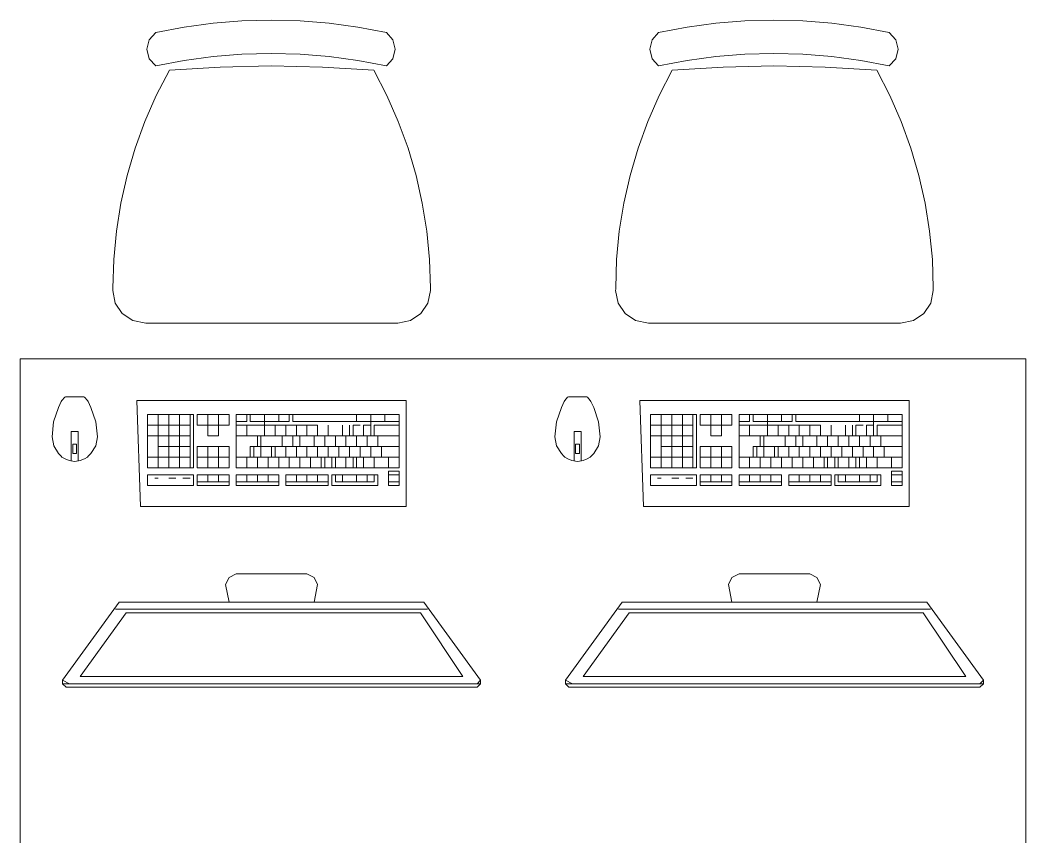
# Model space of a CAD drawing. Header units: millimetres. Extents: x 0 to 1189, y 0 to 841.
# Drawn here: x 807.52 to 821.52, y 623.26 to 634.63 of the extents above; entities that cross this region are included whole.
import ezdxf

# ---------------------------------------------------------------- set-up
doc = ezdxf.new("R2010")
doc.units = ezdxf.units.MM

msp = doc.modelspace()

# ---------------------------------------------------------------- linework, layer by layer
at = {"color": 253, "lineweight": 0, "true_color": 0x999999}
for points in [[(809.404237, 634.45574), (809.801409, 634.531865), (810.201863, 634.58624), (810.604754, 634.618865), (811.009239, 634.62974), (811.413724, 634.618865), (811.816615, 634.58624), (812.217069, 634.531865), (812.614241, 634.45574)], [(816.404247, 634.45574), (816.80142, 634.531865), (817.201874, 634.58624), (817.604765, 634.618865), (818.00925, 634.62974), (818.413735, 634.618865), (818.816626, 634.58624), (819.21708, 634.531865), (819.614252, 634.45574)], [(809.404237, 633.990739), (809.313861, 634.092239), (809.281236, 634.22374), (809.313861, 634.355115), (809.404237, 634.45574)], [(812.614241, 634.45574), (812.704617, 634.355115), (812.737242, 634.22374), (812.704617, 634.092239), (812.614241, 633.990739)], [(816.404247, 633.990739), (816.313872, 634.092239), (816.281247, 634.22374), (816.313872, 634.355115), (816.404247, 634.45574)], [(819.614252, 634.45574), (819.704627, 634.355115), (819.737252, 634.22374), (819.704627, 634.092239), (819.614252, 633.990739)], [(809.404237, 633.990739), (809.801409, 634.067021), (810.201863, 634.121739), (810.604754, 634.154708), (811.009239, 634.16574), (811.413724, 634.154708), (811.816615, 634.121739), (812.217069, 634.067021), (812.614241, 633.990739)], [(816.404247, 633.990739), (816.80142, 634.067021), (817.201874, 634.121739), (817.604765, 634.154708), (818.00925, 634.16574), (818.413735, 634.154708), (818.816626, 634.121739), (819.21708, 634.067021), (819.614252, 633.990739)], [(808.806236, 630.883735), (808.806236, 630.896735), (808.81889, 631.294368), (808.856658, 631.689236), (808.919246, 632.080166), (809.006361, 632.465987), (809.117711, 632.845527), (809.253002, 633.217613), (809.411942, 633.581075), (809.594237, 633.934739)], [(809.594237, 633.934739), (810.301363, 633.976614), (811.009239, 633.990739), (811.724615, 633.976364), (812.439241, 633.932739)], [(812.439241, 633.932739), (812.621536, 633.579448), (812.780476, 633.216347), (812.915767, 632.844599), (813.027117, 632.465362), (813.114232, 632.079797), (813.17682, 631.689064), (813.214588, 631.294323), (813.227242, 630.896735), (813.227242, 630.883735)], [(815.806246, 630.883735), (815.806246, 630.896735), (815.818901, 631.294368), (815.856668, 631.689236), (815.919256, 632.080166), (816.006372, 632.465987), (816.117721, 632.845527), (816.253013, 633.217613), (816.411952, 633.581075), (816.594248, 633.934739)], [(816.594248, 633.934739), (817.301374, 633.976614), (818.00925, 633.990739), (818.724626, 633.976364), (819.439252, 633.932739)], [(819.439252, 633.932739), (819.621547, 633.579448), (819.780487, 633.216347), (819.915778, 632.844599), (820.027128, 632.465362), (820.114243, 632.079797), (820.176831, 631.689064), (820.214599, 631.294323), (820.227253, 630.896735), (820.227253, 630.883735)], [(809.265236, 630.411734), (809.083252, 630.447515), (808.938611, 630.544984), (808.841033, 630.689328), (808.805236, 630.865735), (808.806236, 630.883735)], [(813.227242, 630.883735), (813.227242, 630.865735), (813.191602, 630.689328), (813.094367, 630.544984), (812.95007, 630.447515), (812.773242, 630.411734)], [(816.265247, 630.411734), (816.083262, 630.447515), (815.938622, 630.544984), (815.841043, 630.689328), (815.805246, 630.865735), (815.806246, 630.883735)], [(820.227253, 630.883735), (820.227253, 630.865735), (820.191612, 630.689328), (820.094378, 630.544984), (819.950081, 630.447515), (819.773252, 630.411734)], [(812.767242, 630.411734), (809.265236, 630.411734)], [(819.767252, 630.411734), (816.265247, 630.411734)], [(821.516255, 629.911733), (807.516234, 629.911733)], [(807.516234, 629.911733), (807.516234, 622.411722)], [(821.516255, 622.411722), (821.516255, 629.911733)], [(808.050235, 629.236732), (808.089235, 629.319732)], [(808.089235, 629.319732), (808.099235, 629.334732)], [(808.099235, 629.334732), (808.137235, 629.379732)], [(808.137235, 629.379732), (808.148235, 629.384732)], [(808.148235, 629.384732), (808.255235, 629.384732)], [(808.255235, 629.384732), (808.403235, 629.384732)], [(808.403235, 629.384732), (808.414235, 629.379732)], [(808.414235, 629.379732), (808.452235, 629.334732)], [(808.452235, 629.334732), (808.461235, 629.319732)], [(808.461235, 629.319732), (808.501235, 629.236732)], [(809.142236, 629.334732), (812.890242, 629.334732)], [(809.192236, 627.85573), (809.142236, 629.334732)], [(812.890242, 629.334732), (812.890242, 627.85573)], [(815.050245, 629.236732), (815.089245, 629.319732)], [(815.089245, 629.319732), (815.099245, 629.334732)], [(815.099245, 629.334732), (815.137245, 629.379732)], [(815.137245, 629.379732), (815.148245, 629.384732)], [(815.148245, 629.384732), (815.255246, 629.384732)], [(815.255246, 629.384732), (815.403246, 629.384732)], [(815.403246, 629.384732), (815.414246, 629.379732)], [(815.414246, 629.379732), (815.452246, 629.334732)], [(815.452246, 629.334732), (815.461246, 629.319732)], [(815.461246, 629.319732), (815.501246, 629.236732)], [(816.142247, 629.334732), (819.890253, 629.334732)], [(816.192247, 627.85573), (816.142247, 629.334732)], [(819.890253, 629.334732), (819.890253, 627.85573)], [(807.960234, 628.828731), (807.983109, 629.037607), (808.050235, 629.236732)], [(808.501235, 629.236732), (808.56836, 629.037607), (808.591235, 628.828731)], [(814.960245, 628.828731), (814.98312, 629.037607), (815.050245, 629.236732)], [(815.501246, 629.236732), (815.568371, 629.037607), (815.591246, 628.828731)], [(809.290236, 629.137732), (809.290236, 628.397731)], [(809.931237, 629.137732), (809.290236, 629.137732)], [(809.290236, 629.137732), (809.290236, 628.545731)], [(809.438237, 629.137732), (809.290236, 629.137732)], [(809.438237, 628.545731), (809.438237, 629.137732)], [(809.438237, 629.137732), (809.586237, 629.137732)], [(809.438237, 628.989732), (809.438237, 629.137732)], [(809.586237, 629.137732), (809.586237, 628.989732)], [(809.586237, 629.137732), (809.586237, 628.989732)], [(809.882237, 629.137732), (809.635237, 629.137732)], [(809.734237, 629.137732), (809.734237, 628.397731)], [(809.882237, 628.989732), (809.882237, 629.137732)], [(809.931237, 628.397731), (809.931237, 629.137732)], [(809.981237, 629.137732), (810.277238, 629.137732)], [(809.981237, 629.039732), (809.981237, 629.137732)], [(809.981237, 629.137732), (809.981237, 628.989732)], [(810.424238, 629.137732), (809.981237, 629.137732)], [(810.129238, 628.989732), (810.129238, 629.137732)], [(810.277238, 629.137732), (810.277238, 629.039732)], [(810.277238, 628.841731), (810.277238, 629.137732)], [(810.326238, 629.137732), (810.424238, 629.137732)], [(810.424238, 629.137732), (810.424238, 629.039732)], [(810.424238, 628.989732), (810.424238, 629.137732)], [(810.523238, 629.137732), (810.523238, 628.397731)], [(812.792242, 629.137732), (810.523238, 629.137732)], [(810.523238, 629.137732), (810.671239, 629.137732)], [(810.523238, 629.039732), (810.523238, 629.137732)], [(810.671239, 629.039732), (810.523238, 629.039732)], [(810.671239, 629.137732), (810.671239, 629.039732)], [(810.720239, 629.137732), (810.918239, 629.137732)], [(810.720239, 629.039732), (810.720239, 629.137732)], [(810.918239, 629.039732), (810.720239, 629.039732)], [(810.918239, 629.137732), (811.263239, 629.137732)], [(810.918239, 629.137732), (810.918239, 628.841731)], [(810.918239, 629.039732), (810.918239, 629.137732)], [(811.263239, 629.039732), (810.918239, 629.039732)], [(811.115239, 629.039732), (811.115239, 629.137732)], [(811.115239, 629.137732), (811.115239, 629.039732)], [(811.263239, 629.137732), (811.263239, 629.039732)], [(811.31224, 629.137732), (811.31224, 629.039732)], [(812.200241, 629.137732), (811.31224, 629.137732)], [(811.31224, 629.039732), (812.200241, 629.039732)], [(812.200241, 629.137732), (812.397241, 629.137732)], [(812.200241, 629.039732), (812.200241, 629.137732)], [(812.200241, 629.039732), (812.200241, 629.137732)], [(812.792242, 629.039732), (812.200241, 629.039732)], [(812.397241, 629.137732), (812.792242, 629.137732)], [(812.397241, 628.841731), (812.397241, 629.137732)], [(812.397241, 629.137732), (812.397241, 629.039732)], [(812.594241, 629.137732), (812.594241, 629.039732)], [(812.792242, 628.397731), (812.792242, 629.137732)], [(812.792242, 629.137732), (812.792242, 629.039732)], [(816.290247, 629.137732), (816.290247, 628.397731)], [(816.931248, 629.137732), (816.290247, 629.137732)], [(816.290247, 629.137732), (816.290247, 628.545731)], [(816.438247, 629.137732), (816.290247, 629.137732)], [(816.438247, 628.545731), (816.438247, 629.137732)], [(816.438247, 629.137732), (816.586248, 629.137732)], [(816.438247, 628.989732), (816.438247, 629.137732)], [(816.586248, 629.137732), (816.586248, 628.989732)], [(816.586248, 629.137732), (816.586248, 628.989732)], [(816.882248, 629.137732), (816.635248, 629.137732)], [(816.734248, 629.137732), (816.734248, 628.397731)], [(816.882248, 628.989732), (816.882248, 629.137732)], [(816.931248, 628.397731), (816.931248, 629.137732)], [(816.981248, 629.137732), (817.277249, 629.137732)], [(816.981248, 629.039732), (816.981248, 629.137732)], [(816.981248, 629.137732), (816.981248, 628.989732)], [(817.424249, 629.137732), (816.981248, 629.137732)], [(817.129248, 628.989732), (817.129248, 629.137732)], [(817.277249, 629.137732), (817.277249, 629.039732)], [(817.277249, 628.841731), (817.277249, 629.137732)], [(817.326249, 629.137732), (817.424249, 629.137732)], [(817.424249, 629.137732), (817.424249, 629.039732)], [(817.424249, 628.989732), (817.424249, 629.137732)], [(817.523249, 629.137732), (817.523249, 628.397731)], [(819.792252, 629.137732), (817.523249, 629.137732)], [(817.523249, 629.137732), (817.671249, 629.137732)], [(817.523249, 629.039732), (817.523249, 629.137732)], [(817.671249, 629.039732), (817.523249, 629.039732)], [(817.671249, 629.137732), (817.671249, 629.039732)], [(817.720249, 629.137732), (817.91825, 629.137732)], [(817.720249, 629.039732), (817.720249, 629.137732)], [(817.91825, 629.039732), (817.720249, 629.039732)], [(817.91825, 629.137732), (818.26325, 629.137732)], [(817.91825, 629.137732), (817.91825, 628.841731)], [(817.91825, 629.039732), (817.91825, 629.137732)], [(818.26325, 629.039732), (817.91825, 629.039732)], [(818.11525, 629.039732), (818.11525, 629.137732)], [(818.11525, 629.137732), (818.11525, 629.039732)], [(818.26325, 629.137732), (818.26325, 629.039732)], [(818.31225, 629.137732), (818.31225, 629.039732)], [(819.200252, 629.137732), (818.31225, 629.137732)], [(818.31225, 629.039732), (819.200252, 629.039732)], [(819.200252, 629.137732), (819.397252, 629.137732)], [(819.200252, 629.039732), (819.200252, 629.137732)], [(819.200252, 629.039732), (819.200252, 629.137732)], [(819.792252, 629.039732), (819.200252, 629.039732)], [(819.397252, 629.137732), (819.792252, 629.137732)], [(819.397252, 628.841731), (819.397252, 629.137732)], [(819.397252, 629.137732), (819.397252, 629.039732)], [(819.594252, 629.137732), (819.594252, 629.039732)], [(819.792252, 628.397731), (819.792252, 629.137732)], [(819.792252, 629.137732), (819.792252, 629.039732)], [(808.325235, 628.900732), (808.226235, 628.900732)], [(808.226235, 628.900732), (808.226235, 628.488731)], [(808.325235, 628.488731), (808.325235, 628.900732)], [(809.290236, 628.989732), (809.586237, 628.989732)], [(809.438237, 628.545731), (809.438237, 628.989732)], [(809.586237, 628.545731), (809.586237, 628.989732)], [(809.586237, 628.989732), (809.882237, 628.989732)], [(809.635237, 628.989732), (809.882237, 628.989732)], [(809.882237, 628.989732), (809.882237, 628.545731)], [(809.981237, 628.989732), (810.129238, 628.989732)], [(809.981237, 628.989732), (810.424238, 628.989732)], [(810.129238, 628.841731), (810.129238, 628.989732)], [(810.129238, 628.841731), (810.129238, 628.989732)], [(810.277238, 628.989732), (810.277238, 628.841731)], [(810.523238, 628.841731), (810.523238, 628.989732)], [(810.918239, 628.989732), (810.523238, 628.989732)], [(810.671239, 628.989732), (810.671239, 628.841731)], [(810.671239, 628.989732), (810.671239, 628.841731)], [(810.918239, 628.841731), (810.918239, 628.989732)], [(810.918239, 628.989732), (811.214239, 628.989732)], [(811.066239, 628.841731), (811.066239, 628.989732)], [(811.214239, 628.841731), (811.214239, 628.989732)], [(811.214239, 628.989732), (811.65724, 628.989732)], [(811.36124, 628.841731), (811.36124, 628.989732)], [(811.50924, 628.841731), (811.50924, 628.989732)], [(811.65724, 628.841731), (811.65724, 628.989732)], [(811.80524, 628.989732), (811.80524, 628.841731)], [(812.003241, 628.841731), (812.003241, 628.989732)], [(812.101241, 628.989732), (812.101241, 628.841731)], [(812.151241, 628.989732), (812.249241, 628.989732)], [(812.151241, 628.841731), (812.151241, 628.989732)], [(812.298241, 628.989732), (812.397241, 628.989732)], [(812.298241, 628.841731), (812.298241, 628.989732)], [(812.446241, 628.989732), (812.446241, 628.841731)], [(812.792242, 628.989732), (812.446241, 628.989732)], [(812.792242, 628.841731), (812.792242, 628.989732)], [(815.325246, 628.900732), (815.226245, 628.900732)], [(815.226245, 628.900732), (815.226245, 628.488731)], [(815.325246, 628.488731), (815.325246, 628.900732)], [(816.290247, 628.989732), (816.586248, 628.989732)], [(816.438247, 628.545731), (816.438247, 628.989732)], [(816.586248, 628.545731), (816.586248, 628.989732)], [(816.586248, 628.989732), (816.882248, 628.989732)], [(816.635248, 628.989732), (816.882248, 628.989732)], [(816.882248, 628.989732), (816.882248, 628.545731)], [(816.981248, 628.989732), (817.129248, 628.989732)], [(816.981248, 628.989732), (817.424249, 628.989732)], [(817.129248, 628.841731), (817.129248, 628.989732)], [(817.129248, 628.841731), (817.129248, 628.989732)], [(817.277249, 628.989732), (817.277249, 628.841731)], [(817.523249, 628.841731), (817.523249, 628.989732)], [(817.91825, 628.989732), (817.523249, 628.989732)], [(817.671249, 628.989732), (817.671249, 628.841731)], [(817.671249, 628.989732), (817.671249, 628.841731)], [(817.91825, 628.841731), (817.91825, 628.989732)], [(817.91825, 628.989732), (818.21425, 628.989732)], [(818.06625, 628.841731), (818.06625, 628.989732)], [(818.21425, 628.841731), (818.21425, 628.989732)], [(818.21425, 628.989732), (818.657251, 628.989732)], [(818.36125, 628.841731), (818.36125, 628.989732)], [(818.50925, 628.841731), (818.50925, 628.989732)], [(818.657251, 628.841731), (818.657251, 628.989732)], [(818.805251, 628.989732), (818.805251, 628.841731)], [(819.003251, 628.841731), (819.003251, 628.989732)], [(819.101251, 628.989732), (819.101251, 628.841731)], [(819.151251, 628.989732), (819.249252, 628.989732)], [(819.151251, 628.841731), (819.151251, 628.989732)], [(819.298252, 628.989732), (819.397252, 628.989732)], [(819.298252, 628.841731), (819.298252, 628.989732)], [(819.446252, 628.989732), (819.446252, 628.841731)], [(819.792252, 628.989732), (819.446252, 628.989732)], [(819.792252, 628.841731), (819.792252, 628.989732)], [(808.050235, 628.595731), (807.983484, 628.703981), (807.960234, 628.828731)], [(808.591235, 628.828731), (808.567985, 628.703981), (808.501235, 628.595731)], [(809.290236, 628.841731), (809.438237, 628.841731)], [(809.734237, 628.841731), (809.438237, 628.841731)], [(809.882237, 628.841731), (809.734237, 628.841731)], [(810.277238, 628.841731), (810.129238, 628.841731)], [(810.277238, 628.841731), (810.129238, 628.841731)], [(810.523238, 628.841731), (810.819239, 628.841731)], [(810.671239, 628.841731), (810.523238, 628.841731)], [(810.523238, 628.545731), (810.523238, 628.841731)], [(810.671239, 628.841731), (810.918239, 628.841731)], [(810.819239, 628.841731), (810.819239, 628.693731)], [(810.868239, 628.693731), (810.868239, 628.841731)], [(810.868239, 628.841731), (810.967239, 628.841731)], [(812.101241, 628.841731), (810.918239, 628.841731)], [(810.967239, 628.841731), (812.052241, 628.841731)], [(811.164239, 628.693731), (811.164239, 628.841731)], [(811.36124, 628.841731), (811.214239, 628.841731)], [(811.31224, 628.693731), (811.31224, 628.841731)], [(811.41124, 628.841731), (811.41124, 628.693731)], [(811.60824, 628.693731), (811.60824, 628.841731)], [(811.75624, 628.693731), (811.75624, 628.841731)], [(811.90424, 628.841731), (811.90424, 628.693731)], [(811.90424, 628.693731), (811.90424, 628.841731)], [(812.052241, 628.841731), (812.200241, 628.841731)], [(812.052241, 628.693731), (812.052241, 628.841731)], [(812.151241, 628.841731), (812.496241, 628.841731)], [(812.200241, 628.841731), (812.200241, 628.693731)], [(812.348241, 628.841731), (812.348241, 628.693731)], [(812.348241, 628.693731), (812.348241, 628.841731)], [(812.446241, 628.841731), (812.792242, 628.841731)], [(812.792242, 628.841731), (812.496241, 628.841731)], [(812.496241, 628.841731), (812.496241, 628.693731)], [(812.496241, 628.841731), (812.496241, 628.693731)], [(812.792242, 628.693731), (812.792242, 628.841731)], [(815.050245, 628.595731), (814.983495, 628.703981), (814.960245, 628.828731)], [(815.591246, 628.828731), (815.567996, 628.703981), (815.501246, 628.595731)], [(816.290247, 628.841731), (816.438247, 628.841731)], [(816.734248, 628.841731), (816.438247, 628.841731)], [(816.882248, 628.841731), (816.734248, 628.841731)], [(817.277249, 628.841731), (817.129248, 628.841731)], [(817.277249, 628.841731), (817.129248, 628.841731)], [(817.523249, 628.841731), (817.819249, 628.841731)], [(817.671249, 628.841731), (817.523249, 628.841731)], [(817.523249, 628.545731), (817.523249, 628.841731)], [(817.671249, 628.841731), (817.91825, 628.841731)], [(817.819249, 628.841731), (817.819249, 628.693731)], [(817.86825, 628.693731), (817.86825, 628.841731)], [(817.86825, 628.841731), (817.96725, 628.841731)], [(819.101251, 628.841731), (817.91825, 628.841731)], [(817.96725, 628.841731), (819.052251, 628.841731)], [(818.16425, 628.693731), (818.16425, 628.841731)], [(818.36125, 628.841731), (818.21425, 628.841731)], [(818.31225, 628.693731), (818.31225, 628.841731)], [(818.41125, 628.841731), (818.41125, 628.693731)], [(818.608251, 628.693731), (818.608251, 628.841731)], [(818.756251, 628.693731), (818.756251, 628.841731)], [(818.904251, 628.841731), (818.904251, 628.693731)], [(818.904251, 628.693731), (818.904251, 628.841731)], [(819.052251, 628.841731), (819.200252, 628.841731)], [(819.052251, 628.693731), (819.052251, 628.841731)], [(819.151251, 628.841731), (819.496252, 628.841731)], [(819.200252, 628.841731), (819.200252, 628.693731)], [(819.348252, 628.841731), (819.348252, 628.693731)], [(819.348252, 628.693731), (819.348252, 628.841731)], [(819.446252, 628.841731), (819.792252, 628.841731)], [(819.792252, 628.841731), (819.496252, 628.841731)], [(819.496252, 628.841731), (819.496252, 628.693731)], [(819.496252, 628.841731), (819.496252, 628.693731)], [(819.792252, 628.693731), (819.792252, 628.841731)], [(808.249235, 628.594731), (808.249235, 628.724731)], [(808.249235, 628.724731), (808.302235, 628.724731)], [(808.302235, 628.724731), (808.302235, 628.594731)], [(809.438237, 628.693731), (809.586237, 628.693731)], [(809.586237, 628.693731), (809.882237, 628.693731)], [(809.981237, 628.545731), (809.981237, 628.693731)], [(809.981237, 628.693731), (809.981237, 628.397731)], [(809.981237, 628.693731), (810.424238, 628.693731)], [(810.424238, 628.693731), (809.981237, 628.693731)], [(810.129238, 628.693731), (810.129238, 628.545731)], [(810.277238, 628.693731), (810.277238, 628.397731)], [(810.424238, 628.397731), (810.424238, 628.693731)], [(810.424238, 628.693731), (810.424238, 628.545731)], [(810.819239, 628.693731), (810.720239, 628.693731)], [(810.720239, 628.693731), (810.720239, 628.545731)], [(811.115239, 628.693731), (810.770239, 628.693731)], [(810.770239, 628.545731), (810.770239, 628.693731)], [(810.868239, 628.693731), (810.868239, 628.545731)], [(811.016239, 628.545731), (811.016239, 628.693731)], [(811.066239, 628.545731), (811.066239, 628.693731)], [(811.066239, 628.693731), (811.36124, 628.693731)], [(811.31224, 628.693731), (811.115239, 628.693731)], [(811.214239, 628.693731), (811.214239, 628.545731)], [(812.348241, 628.693731), (811.31224, 628.693731)], [(811.36124, 628.545731), (811.36124, 628.693731)], [(811.36124, 628.693731), (811.36124, 628.545731)], [(811.50924, 628.545731), (811.50924, 628.693731)], [(811.65724, 628.545731), (811.65724, 628.693731)], [(811.80524, 628.693731), (811.80524, 628.545731)], [(811.80524, 628.545731), (811.80524, 628.693731)], [(811.95324, 628.545731), (811.95324, 628.693731)], [(812.101241, 628.545731), (812.101241, 628.693731)], [(812.496241, 628.693731), (812.249241, 628.693731)], [(812.249241, 628.545731), (812.249241, 628.693731)], [(812.249241, 628.693731), (812.249241, 628.545731)], [(812.397241, 628.693731), (812.545241, 628.693731)], [(812.397241, 628.545731), (812.397241, 628.693731)], [(812.496241, 628.693731), (812.792242, 628.693731)], [(812.545241, 628.693731), (812.545241, 628.545731)], [(812.545241, 628.693731), (812.545241, 628.545731)], [(812.792242, 628.693731), (812.545241, 628.693731)], [(812.792242, 628.545731), (812.792242, 628.693731)], [(815.249246, 628.594731), (815.249246, 628.724731)], [(815.249246, 628.724731), (815.302246, 628.724731)], [(815.302246, 628.724731), (815.302246, 628.594731)], [(816.438247, 628.693731), (816.586248, 628.693731)], [(816.586248, 628.693731), (816.882248, 628.693731)], [(816.981248, 628.545731), (816.981248, 628.693731)], [(816.981248, 628.693731), (816.981248, 628.397731)], [(816.981248, 628.693731), (817.424249, 628.693731)], [(817.424249, 628.693731), (816.981248, 628.693731)], [(817.129248, 628.693731), (817.129248, 628.545731)], [(817.277249, 628.693731), (817.277249, 628.397731)], [(817.424249, 628.397731), (817.424249, 628.693731)], [(817.424249, 628.693731), (817.424249, 628.545731)], [(817.819249, 628.693731), (817.720249, 628.693731)], [(817.720249, 628.693731), (817.720249, 628.545731)], [(818.11525, 628.693731), (817.770249, 628.693731)], [(817.770249, 628.545731), (817.770249, 628.693731)], [(817.86825, 628.693731), (817.86825, 628.545731)], [(818.01625, 628.545731), (818.01625, 628.693731)], [(818.06625, 628.545731), (818.06625, 628.693731)], [(818.06625, 628.693731), (818.36125, 628.693731)], [(818.31225, 628.693731), (818.11525, 628.693731)], [(818.21425, 628.693731), (818.21425, 628.545731)], [(819.348252, 628.693731), (818.31225, 628.693731)], [(818.36125, 628.545731), (818.36125, 628.693731)], [(818.36125, 628.693731), (818.36125, 628.545731)], [(818.50925, 628.545731), (818.50925, 628.693731)], [(818.657251, 628.545731), (818.657251, 628.693731)], [(818.805251, 628.693731), (818.805251, 628.545731)], [(818.805251, 628.545731), (818.805251, 628.693731)], [(818.953251, 628.545731), (818.953251, 628.693731)], [(819.101251, 628.545731), (819.101251, 628.693731)], [(819.496252, 628.693731), (819.249252, 628.693731)], [(819.249252, 628.545731), (819.249252, 628.693731)], [(819.249252, 628.693731), (819.249252, 628.545731)], [(819.397252, 628.693731), (819.545252, 628.693731)], [(819.397252, 628.545731), (819.397252, 628.693731)], [(819.496252, 628.693731), (819.792252, 628.693731)], [(819.545252, 628.693731), (819.545252, 628.545731)], [(819.545252, 628.693731), (819.545252, 628.545731)], [(819.792252, 628.693731), (819.545252, 628.693731)], [(819.792252, 628.545731), (819.792252, 628.693731)], [(808.086235, 628.556731), (808.050235, 628.595731)], [(808.099235, 628.545731), (808.086235, 628.556731)], [(808.141235, 628.520731), (808.099235, 628.545731)], [(808.198235, 628.496731), (808.141235, 628.520731)], [(808.275235, 628.483731), (808.198235, 628.496731)], [(808.302235, 628.594731), (808.249235, 628.594731)], [(808.353235, 628.496731), (808.275235, 628.483731)], [(808.410235, 628.520731), (808.353235, 628.496731)], [(808.452235, 628.545731), (808.410235, 628.520731)], [(808.465235, 628.556731), (808.452235, 628.545731)], [(808.501235, 628.595731), (808.465235, 628.556731)], [(809.290236, 628.545731), (809.734237, 628.545731)], [(809.290236, 628.397731), (809.290236, 628.545731)], [(809.290236, 628.545731), (809.438237, 628.545731)], [(809.438237, 628.545731), (809.438237, 628.397731)], [(809.586237, 628.545731), (809.487237, 628.545731)], [(809.586237, 628.545731), (809.586237, 628.397731)], [(809.882237, 628.545731), (809.635237, 628.545731)], [(809.783237, 628.545731), (809.882237, 628.545731)], [(809.882237, 628.545731), (809.882237, 628.397731)], [(809.981237, 628.397731), (809.981237, 628.545731)], [(810.424238, 628.545731), (809.981237, 628.545731)], [(810.129238, 628.545731), (810.129238, 628.397731)], [(810.424238, 628.545731), (810.424238, 628.397731)], [(810.523238, 628.545731), (810.671239, 628.545731)], [(810.523238, 628.397731), (810.523238, 628.545731)], [(810.720239, 628.545731), (810.523238, 628.545731)], [(810.671239, 628.397731), (810.671239, 628.545731)], [(810.671239, 628.545731), (810.819239, 628.545731)], [(811.016239, 628.545731), (810.770239, 628.545731)], [(810.819239, 628.545731), (811.263239, 628.545731)], [(810.819239, 628.397731), (810.819239, 628.545731)], [(810.967239, 628.545731), (810.967239, 628.397731)], [(810.967239, 628.397731), (810.967239, 628.545731)], [(811.36124, 628.545731), (811.066239, 628.545731)], [(811.115239, 628.545731), (811.115239, 628.397731)], [(811.95324, 628.545731), (811.263239, 628.545731)], [(811.263239, 628.545731), (811.263239, 628.397731)], [(811.50924, 628.545731), (811.36124, 628.545731)], [(811.41124, 628.545731), (811.41124, 628.397731)], [(811.41124, 628.397731), (811.41124, 628.545731)], [(811.55924, 628.545731), (811.55924, 628.397731)], [(811.70724, 628.545731), (811.70724, 628.397731)], [(811.75624, 628.545731), (811.85524, 628.545731)], [(811.75624, 628.397731), (811.75624, 628.545731)], [(811.85524, 628.545731), (811.85524, 628.397731)], [(811.90424, 628.545731), (812.003241, 628.545731)], [(811.90424, 628.397731), (811.90424, 628.545731)], [(811.95324, 628.545731), (812.792242, 628.545731)], [(812.052241, 628.397731), (812.052241, 628.545731)], [(812.151241, 628.545731), (812.151241, 628.397731)], [(812.200241, 628.397731), (812.200241, 628.545731)], [(812.298241, 628.545731), (812.298241, 628.397731)], [(812.446241, 628.545731), (812.446241, 628.397731)], [(812.545241, 628.545731), (812.792242, 628.545731)], [(812.644242, 628.545731), (812.644242, 628.397731)], [(812.644242, 628.397731), (812.644242, 628.545731)], [(812.792242, 628.545731), (812.792242, 628.397731)], [(815.086245, 628.556731), (815.050245, 628.595731)], [(815.099245, 628.545731), (815.086245, 628.556731)], [(815.141245, 628.520731), (815.099245, 628.545731)], [(815.198245, 628.496731), (815.141245, 628.520731)], [(815.275246, 628.483731), (815.198245, 628.496731)], [(815.302246, 628.594731), (815.249246, 628.594731)], [(815.353246, 628.496731), (815.275246, 628.483731)], [(815.410246, 628.520731), (815.353246, 628.496731)], [(815.452246, 628.545731), (815.410246, 628.520731)], [(815.465246, 628.556731), (815.452246, 628.545731)], [(815.501246, 628.595731), (815.465246, 628.556731)], [(816.290247, 628.545731), (816.734248, 628.545731)], [(816.290247, 628.397731), (816.290247, 628.545731)], [(816.290247, 628.545731), (816.438247, 628.545731)], [(816.438247, 628.545731), (816.438247, 628.397731)], [(816.586248, 628.545731), (816.487247, 628.545731)], [(816.586248, 628.545731), (816.586248, 628.397731)], [(816.882248, 628.545731), (816.635248, 628.545731)], [(816.783248, 628.545731), (816.882248, 628.545731)], [(816.882248, 628.545731), (816.882248, 628.397731)], [(816.981248, 628.397731), (816.981248, 628.545731)], [(817.424249, 628.545731), (816.981248, 628.545731)], [(817.129248, 628.545731), (817.129248, 628.397731)], [(817.424249, 628.545731), (817.424249, 628.397731)], [(817.523249, 628.545731), (817.671249, 628.545731)], [(817.523249, 628.397731), (817.523249, 628.545731)], [(817.720249, 628.545731), (817.523249, 628.545731)], [(817.671249, 628.397731), (817.671249, 628.545731)], [(817.671249, 628.545731), (817.819249, 628.545731)], [(818.01625, 628.545731), (817.770249, 628.545731)], [(817.819249, 628.545731), (818.26325, 628.545731)], [(817.819249, 628.397731), (817.819249, 628.545731)], [(817.96725, 628.545731), (817.96725, 628.397731)], [(817.96725, 628.397731), (817.96725, 628.545731)], [(818.36125, 628.545731), (818.06625, 628.545731)], [(818.11525, 628.545731), (818.11525, 628.397731)], [(818.953251, 628.545731), (818.26325, 628.545731)], [(818.26325, 628.545731), (818.26325, 628.397731)], [(818.50925, 628.545731), (818.36125, 628.545731)], [(818.41125, 628.545731), (818.41125, 628.397731)], [(818.41125, 628.397731), (818.41125, 628.545731)], [(818.559251, 628.545731), (818.559251, 628.397731)], [(818.707251, 628.545731), (818.707251, 628.397731)], [(818.756251, 628.545731), (818.855251, 628.545731)], [(818.756251, 628.397731), (818.756251, 628.545731)], [(818.855251, 628.545731), (818.855251, 628.397731)], [(818.904251, 628.545731), (819.003251, 628.545731)], [(818.904251, 628.397731), (818.904251, 628.545731)], [(818.953251, 628.545731), (819.792252, 628.545731)], [(819.052251, 628.397731), (819.052251, 628.545731)], [(819.151251, 628.545731), (819.151251, 628.397731)], [(819.200252, 628.397731), (819.200252, 628.545731)], [(819.298252, 628.545731), (819.298252, 628.397731)], [(819.446252, 628.545731), (819.446252, 628.397731)], [(819.545252, 628.545731), (819.792252, 628.545731)], [(819.644252, 628.545731), (819.644252, 628.397731)], [(819.644252, 628.397731), (819.644252, 628.545731)], [(819.792252, 628.545731), (819.792252, 628.397731)], [(809.438237, 628.397731), (809.290236, 628.397731)], [(809.290236, 628.397731), (809.931237, 628.397731)], [(809.882237, 628.397731), (809.487237, 628.397731)], [(810.129238, 628.397731), (809.981237, 628.397731)], [(809.981237, 628.397731), (810.424238, 628.397731)], [(810.277238, 628.397731), (810.129238, 628.397731)], [(810.424238, 628.397731), (810.326238, 628.397731)], [(810.523238, 628.397731), (812.792242, 628.397731)], [(810.819239, 628.397731), (810.523238, 628.397731)], [(810.967239, 628.397731), (810.819239, 628.397731)], [(811.115239, 628.397731), (810.967239, 628.397731)], [(811.263239, 628.397731), (811.115239, 628.397731)], [(812.003241, 628.397731), (811.75624, 628.397731)], [(812.298241, 628.397731), (812.052241, 628.397731)], [(812.446241, 628.397731), (812.348241, 628.397731)], [(812.792242, 628.397731), (812.496241, 628.397731)], [(812.644242, 628.348731), (812.792242, 628.348731)], [(812.644242, 628.15173), (812.644242, 628.348731)], [(812.792242, 628.348731), (812.792242, 628.15173)], [(816.438247, 628.397731), (816.290247, 628.397731)], [(816.290247, 628.397731), (816.931248, 628.397731)], [(816.882248, 628.397731), (816.487247, 628.397731)], [(817.129248, 628.397731), (816.981248, 628.397731)], [(816.981248, 628.397731), (817.424249, 628.397731)], [(817.277249, 628.397731), (817.129248, 628.397731)], [(817.424249, 628.397731), (817.326249, 628.397731)], [(817.523249, 628.397731), (819.792252, 628.397731)], [(817.819249, 628.397731), (817.523249, 628.397731)], [(817.96725, 628.397731), (817.819249, 628.397731)], [(818.11525, 628.397731), (817.96725, 628.397731)], [(818.26325, 628.397731), (818.11525, 628.397731)], [(819.003251, 628.397731), (818.756251, 628.397731)], [(819.298252, 628.397731), (819.052251, 628.397731)], [(819.446252, 628.397731), (819.348252, 628.397731)], [(819.792252, 628.397731), (819.496252, 628.397731)], [(819.644252, 628.348731), (819.792252, 628.348731)], [(819.644252, 628.15173), (819.644252, 628.348731)], [(819.792252, 628.348731), (819.792252, 628.15173)], [(809.290236, 628.299731), (809.290236, 628.15173)], [(809.931237, 628.299731), (809.290236, 628.299731)], [(809.389237, 628.250731), (809.438237, 628.250731)], [(809.438237, 628.250731), (809.389237, 628.250731)], [(809.586237, 628.250731), (809.685237, 628.250731)], [(809.685237, 628.250731), (809.586237, 628.250731)], [(809.882237, 628.250731), (809.783237, 628.250731)], [(809.882237, 628.250731), (809.783237, 628.250731)], [(809.931237, 628.15173), (809.931237, 628.299731)], [(809.981237, 628.299731), (810.424238, 628.299731)], [(810.424238, 628.299731), (809.981237, 628.299731)], [(809.981237, 628.20073), (809.981237, 628.299731)], [(809.981237, 628.299731), (809.981237, 628.15173)], [(810.424238, 628.20073), (809.981237, 628.20073)], [(810.129238, 628.299731), (810.129238, 628.20073)], [(810.277238, 628.299731), (810.277238, 628.20073)], [(810.424238, 628.299731), (810.424238, 628.20073)], [(810.424238, 628.15173), (810.424238, 628.299731)], [(810.523238, 628.299731), (810.819239, 628.299731)], [(810.523238, 628.20073), (810.523238, 628.299731)], [(810.523238, 628.299731), (810.523238, 628.15173)], [(811.115239, 628.299731), (810.523238, 628.299731)], [(810.819239, 628.20073), (810.523238, 628.20073)], [(810.671239, 628.20073), (810.671239, 628.299731)], [(810.819239, 628.299731), (810.967239, 628.299731)], [(810.819239, 628.299731), (810.819239, 628.20073)], [(811.115239, 628.20073), (810.819239, 628.20073)], [(810.967239, 628.299731), (811.115239, 628.299731)], [(810.967239, 628.299731), (810.967239, 628.20073)], [(811.115239, 628.299731), (811.115239, 628.20073)], [(811.115239, 628.15173), (811.115239, 628.299731)], [(811.214239, 628.299731), (811.46024, 628.299731)], [(811.214239, 628.20073), (811.214239, 628.299731)], [(811.214239, 628.299731), (811.214239, 628.15173)], [(811.80524, 628.299731), (811.214239, 628.299731)], [(811.50924, 628.20073), (811.214239, 628.20073)], [(811.36124, 628.20073), (811.36124, 628.299731)], [(811.50924, 628.20073), (811.50924, 628.299731)], [(811.50924, 628.299731), (811.80524, 628.299731)], [(811.80524, 628.20073), (811.50924, 628.20073)], [(811.65724, 628.20073), (811.65724, 628.299731)], [(811.80524, 628.299731), (811.80524, 628.20073)], [(811.80524, 628.15173), (811.80524, 628.299731)], [(812.496241, 628.299731), (811.85524, 628.299731)], [(811.85524, 628.299731), (811.85524, 628.15173)], [(811.90424, 628.20073), (811.90424, 628.299731)], [(811.90424, 628.299731), (812.446241, 628.299731)], [(812.446241, 628.20073), (811.90424, 628.20073)], [(812.003241, 628.299731), (812.003241, 628.20073)], [(812.200241, 628.20073), (812.200241, 628.299731)], [(812.348241, 628.20073), (812.348241, 628.299731)], [(812.446241, 628.299731), (812.446241, 628.20073)], [(812.496241, 628.15173), (812.496241, 628.299731)], [(812.644242, 628.299731), (812.792242, 628.299731)], [(812.644242, 628.20073), (812.644242, 628.299731)], [(812.792242, 628.20073), (812.644242, 628.20073)], [(812.792242, 628.299731), (812.792242, 628.20073)], [(816.290247, 628.299731), (816.290247, 628.15173)], [(816.931248, 628.299731), (816.290247, 628.299731)], [(816.389247, 628.250731), (816.438247, 628.250731)], [(816.438247, 628.250731), (816.389247, 628.250731)], [(816.586248, 628.250731), (816.685248, 628.250731)], [(816.685248, 628.250731), (816.586248, 628.250731)], [(816.882248, 628.250731), (816.783248, 628.250731)], [(816.882248, 628.250731), (816.783248, 628.250731)], [(816.931248, 628.15173), (816.931248, 628.299731)], [(816.981248, 628.299731), (817.424249, 628.299731)], [(817.424249, 628.299731), (816.981248, 628.299731)], [(816.981248, 628.20073), (816.981248, 628.299731)], [(816.981248, 628.299731), (816.981248, 628.15173)], [(817.424249, 628.20073), (816.981248, 628.20073)], [(817.129248, 628.299731), (817.129248, 628.20073)], [(817.277249, 628.299731), (817.277249, 628.20073)], [(817.424249, 628.299731), (817.424249, 628.20073)], [(817.424249, 628.15173), (817.424249, 628.299731)], [(817.523249, 628.299731), (817.819249, 628.299731)], [(817.523249, 628.20073), (817.523249, 628.299731)], [(817.523249, 628.299731), (817.523249, 628.15173)], [(818.11525, 628.299731), (817.523249, 628.299731)], [(817.819249, 628.20073), (817.523249, 628.20073)], [(817.671249, 628.20073), (817.671249, 628.299731)], [(817.819249, 628.299731), (817.96725, 628.299731)], [(817.819249, 628.299731), (817.819249, 628.20073)], [(818.11525, 628.20073), (817.819249, 628.20073)], [(817.96725, 628.299731), (818.11525, 628.299731)], [(817.96725, 628.299731), (817.96725, 628.20073)], [(818.11525, 628.299731), (818.11525, 628.20073)], [(818.11525, 628.15173), (818.11525, 628.299731)], [(818.21425, 628.299731), (818.46025, 628.299731)], [(818.21425, 628.20073), (818.21425, 628.299731)], [(818.21425, 628.299731), (818.21425, 628.15173)], [(818.805251, 628.299731), (818.21425, 628.299731)], [(818.50925, 628.20073), (818.21425, 628.20073)], [(818.36125, 628.20073), (818.36125, 628.299731)], [(818.50925, 628.20073), (818.50925, 628.299731)], [(818.50925, 628.299731), (818.805251, 628.299731)], [(818.805251, 628.20073), (818.50925, 628.20073)], [(818.657251, 628.20073), (818.657251, 628.299731)], [(818.805251, 628.299731), (818.805251, 628.20073)], [(818.805251, 628.15173), (818.805251, 628.299731)], [(819.496252, 628.299731), (818.855251, 628.299731)], [(818.855251, 628.299731), (818.855251, 628.15173)], [(818.904251, 628.20073), (818.904251, 628.299731)], [(818.904251, 628.299731), (819.446252, 628.299731)], [(819.446252, 628.20073), (818.904251, 628.20073)], [(819.003251, 628.299731), (819.003251, 628.20073)], [(819.200252, 628.20073), (819.200252, 628.299731)], [(819.348252, 628.20073), (819.348252, 628.299731)], [(819.446252, 628.299731), (819.446252, 628.20073)], [(819.496252, 628.15173), (819.496252, 628.299731)], [(819.644252, 628.299731), (819.792252, 628.299731)], [(819.644252, 628.20073), (819.644252, 628.299731)], [(819.792252, 628.20073), (819.644252, 628.20073)], [(819.792252, 628.299731), (819.792252, 628.20073)], [(809.290236, 628.15173), (809.931237, 628.15173)], [(809.981237, 628.15173), (810.424238, 628.15173)], [(810.523238, 628.15173), (811.115239, 628.15173)], [(811.214239, 628.15173), (811.80524, 628.15173)], [(811.85524, 628.15173), (812.496241, 628.15173)], [(812.792242, 628.15173), (812.644242, 628.15173)], [(816.290247, 628.15173), (816.931248, 628.15173)], [(816.981248, 628.15173), (817.424249, 628.15173)], [(817.523249, 628.15173), (818.11525, 628.15173)], [(818.21425, 628.15173), (818.805251, 628.15173)], [(818.855251, 628.15173), (819.496252, 628.15173)], [(819.792252, 628.15173), (819.644252, 628.15173)], [(812.890242, 627.85573), (809.192236, 627.85573)], [(819.890253, 627.85573), (816.192247, 627.85573)], [(810.424238, 626.869728), (810.375238, 626.770728)], [(810.424238, 626.869728), (810.375238, 626.770728)], [(810.523238, 626.918728), (810.424238, 626.869728)], [(810.523238, 626.918728), (810.424238, 626.869728)], [(810.523238, 626.918728), (811.016239, 626.918728)], [(810.523238, 626.918728), (811.016239, 626.918728)], [(811.016239, 626.918728), (811.50924, 626.918728)], [(811.016239, 626.918728), (811.50924, 626.918728)], [(811.50924, 626.918728), (811.60824, 626.869728)], [(811.50924, 626.918728), (811.60824, 626.869728)], [(811.60824, 626.869728), (811.65724, 626.770728)], [(811.60824, 626.869728), (811.65724, 626.770728)], [(817.424249, 626.869728), (817.375249, 626.770728)], [(817.424249, 626.869728), (817.375249, 626.770728)], [(817.523249, 626.918728), (817.424249, 626.869728)], [(817.523249, 626.918728), (817.424249, 626.869728)], [(817.523249, 626.918728), (818.01625, 626.918728)], [(817.523249, 626.918728), (818.01625, 626.918728)], [(818.01625, 626.918728), (818.50925, 626.918728)], [(818.01625, 626.918728), (818.50925, 626.918728)], [(818.50925, 626.918728), (818.608251, 626.869728)], [(818.50925, 626.918728), (818.608251, 626.869728)], [(818.608251, 626.869728), (818.657251, 626.770728)], [(818.608251, 626.869728), (818.657251, 626.770728)], [(810.375238, 626.770728), (810.424238, 626.524728)], [(811.65724, 626.770728), (811.60824, 626.524728)], [(817.375249, 626.770728), (817.424249, 626.524728)], [(818.657251, 626.770728), (818.608251, 626.524728)], [(808.896236, 626.524728), (808.107235, 625.439726)], [(808.945236, 626.524728), (808.896236, 626.524728)], [(809.044236, 626.524728), (808.945236, 626.524728)], [(811.016239, 626.524728), (809.044236, 626.524728)], [(813.038242, 626.524728), (811.016239, 626.524728)], [(813.137242, 626.524728), (813.038242, 626.524728)], [(813.926243, 625.439726), (813.137242, 626.524728)], [(815.896247, 626.524728), (815.107245, 625.439726)], [(815.945247, 626.524728), (815.896247, 626.524728)], [(816.044247, 626.524728), (815.945247, 626.524728)], [(818.01625, 626.524728), (816.044247, 626.524728)], [(820.038253, 626.524728), (818.01625, 626.524728)], [(820.137253, 626.524728), (820.038253, 626.524728)], [(820.926254, 625.439726), (820.137253, 626.524728)], [(808.994236, 626.376728), (808.353235, 625.488726)], [(811.016239, 626.425728), (808.846236, 626.425728)], [(811.016239, 626.376728), (808.994236, 626.376728)], [(813.186242, 626.425728), (811.016239, 626.425728)], [(813.087242, 626.376728), (811.016239, 626.376728)], [(813.679243, 625.488726), (813.087242, 626.376728)], [(815.994247, 626.376728), (815.353246, 625.488726)], [(818.01625, 626.425728), (815.846246, 626.425728)], [(818.01625, 626.376728), (815.994247, 626.376728)], [(820.186253, 626.425728), (818.01625, 626.425728)], [(820.087253, 626.376728), (818.01625, 626.376728)], [(820.679254, 625.488726), (820.087253, 626.376728)], [(808.107235, 625.439726), (808.107235, 625.389726)], [(808.107235, 625.439726), (808.205235, 625.389726)], [(808.107235, 625.389726), (808.156235, 625.340726)], [(808.107235, 625.389726), (808.205235, 625.389726)], [(808.205235, 625.389726), (811.016239, 625.389726)], [(808.205235, 625.389726), (811.016239, 625.389726)], [(808.353235, 625.488726), (811.016239, 625.488726)], [(811.016239, 625.488726), (813.679243, 625.488726)], [(811.016239, 625.389726), (813.827243, 625.389726)], [(811.016239, 625.389726), (813.877243, 625.389726)], [(813.827243, 625.389726), (813.926243, 625.389726)], [(813.877243, 625.389726), (813.926243, 625.439726)], [(813.877243, 625.340726), (813.926243, 625.389726)], [(813.926243, 625.389726), (813.926243, 625.439726)], [(815.107245, 625.439726), (815.107245, 625.389726)], [(815.107245, 625.439726), (815.205245, 625.389726)], [(815.107245, 625.389726), (815.156245, 625.340726)], [(815.107245, 625.389726), (815.205245, 625.389726)], [(815.205245, 625.389726), (818.01625, 625.389726)], [(815.205245, 625.389726), (818.01625, 625.389726)], [(815.353246, 625.488726), (818.01625, 625.488726)], [(818.01625, 625.488726), (820.679254, 625.488726)], [(818.01625, 625.389726), (820.827254, 625.389726)], [(818.01625, 625.389726), (820.877254, 625.389726)], [(820.827254, 625.389726), (820.926254, 625.389726)], [(820.877254, 625.389726), (820.926254, 625.439726)], [(820.877254, 625.340726), (820.926254, 625.389726)], [(820.926254, 625.389726), (820.926254, 625.439726)], [(808.156235, 625.340726), (811.016239, 625.340726)], [(811.016239, 625.340726), (813.877243, 625.340726)], [(815.156245, 625.340726), (818.01625, 625.340726)], [(818.01625, 625.340726), (820.877254, 625.340726)]]:
    msp.add_lwpolyline(points, dxfattribs=at)

doc.saveas('drawing.dxf')
